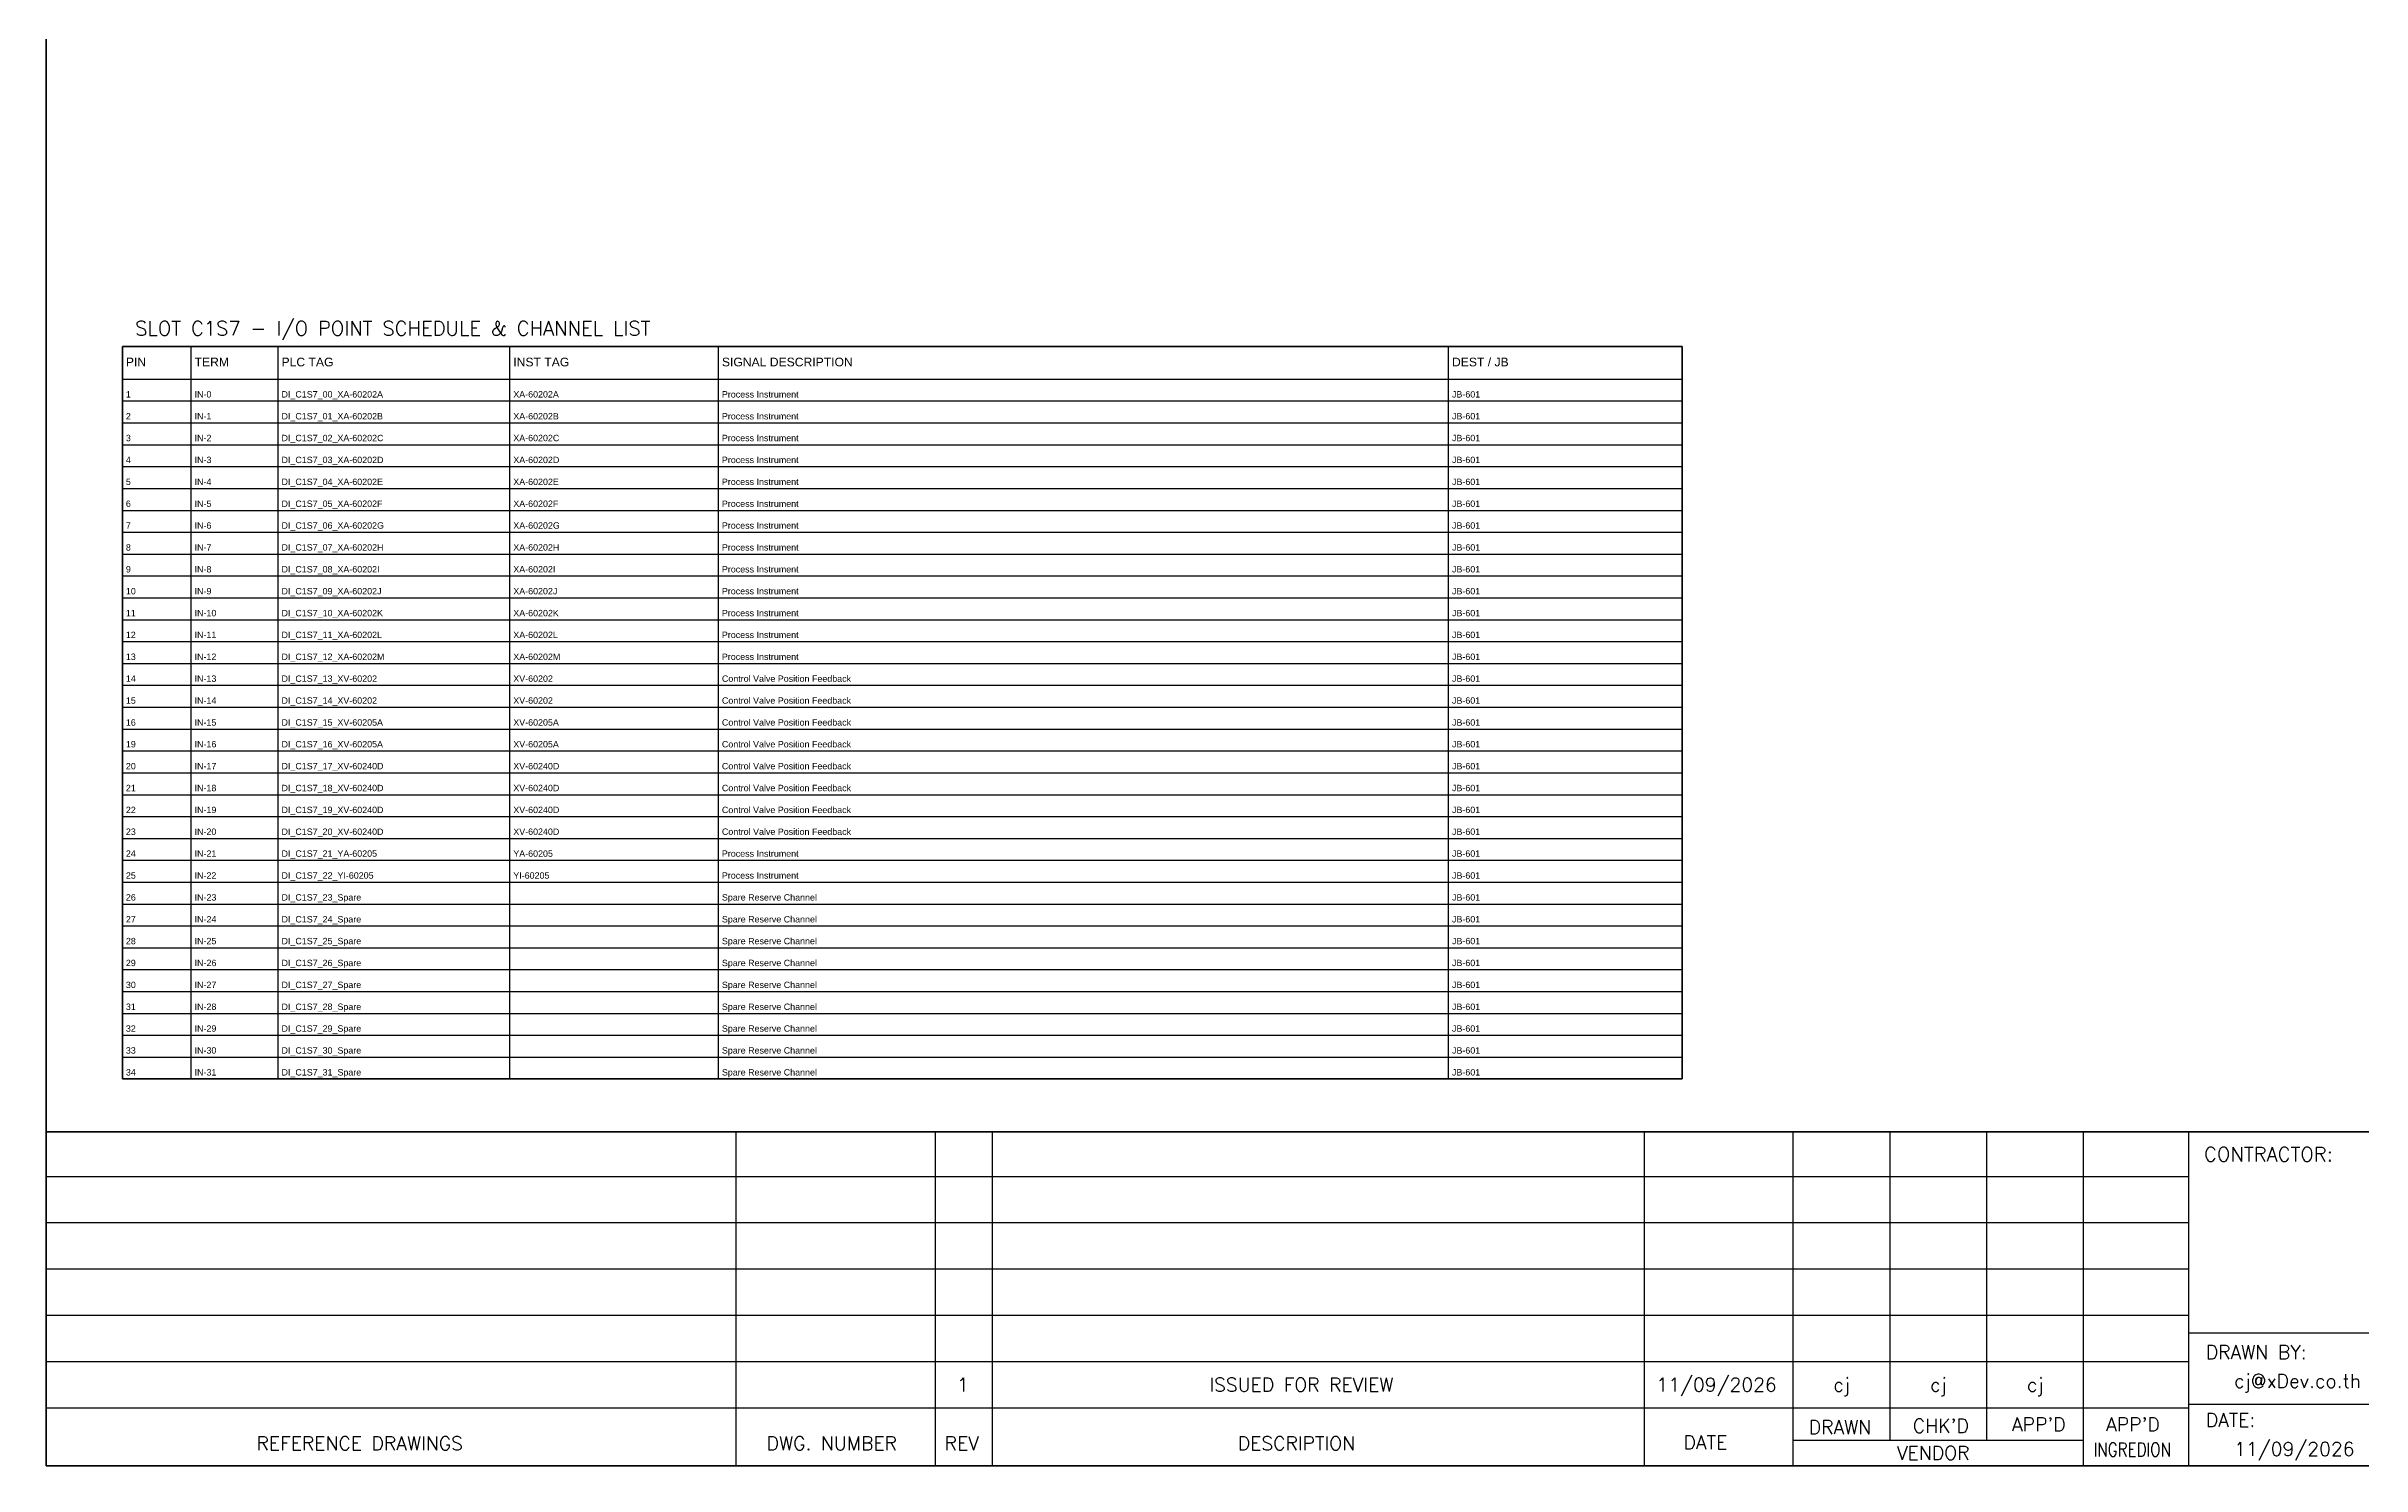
# Model space of a CAD drawing. Header units: millimetres. Extents: x 0 to 3893, y 0 to 2820.
# Drawn here: x 0 to 1998, y 0 to 1225 of the extents above; entities that cross this region are included whole.
import ezdxf
from ezdxf.enums import TextEntityAlignment as Align

# ---------------------------------------------------------------- set-up
doc = ezdxf.new("R2010")
doc.units = ezdxf.units.MM
for name, color, linetype in [('GT_1', 9, 'Continuous'), ('HELPPOINT', 7, 'Continuous'), ('MEMBER', 7, 'Continuous')]:
    doc.layers.add(name, color=color, linetype=linetype)
doc.styles.add('ROMANS', font='romans.shx', dxfattribs={"width": 0.85, "height": 25})
doc.styles.get("Standard").update_dxf_attribs({"font": 'arial.ttf'})

msp = doc.modelspace()

# ---------------------------------------------------------------- linework, layer by layer
at = {"color": 7}
for p, q in [((124.9, 333.8), (124.9, 965.9)), ((199.9, 333.8), (199.9, 965.9)), ((399.9, 333.8), (399.9, 965.9)), ((579.9, 333.8), (579.9, 965.9)), ((1209.9, 333.8), (1209.9, 965.9)), ((65.6, 937.9), (1411.4, 937.9))]:
    msp.add_line(p, q, dxfattribs=at)
at = {"color": 8}
for p, q in [((65.6, 919), (1411.4, 919)), ((65.6, 900.1), (1411.4, 900.1)), ((65.6, 881.3), (1411.4, 881.3)), ((65.6, 862.4), (1411.4, 862.4)), ((65.6, 843.5), (1411.4, 843.5)), ((65.6, 824.6), (1411.4, 824.6)), ((65.6, 805.8), (1411.4, 805.8)), ((65.6, 786.9), (1411.4, 786.9)), ((65.6, 768), (1411.4, 768)), ((65.6, 749.1), (1411.4, 749.1)), ((65.6, 730.2), (1411.4, 730.2)), ((65.6, 711.4), (1411.4, 711.4)), ((65.6, 692.5), (1411.4, 692.5)), ((65.6, 673.6), (1411.4, 673.6)), ((65.6, 654.7), (1411.4, 654.7)), ((65.6, 635.8), (1411.4, 635.8)), ((65.6, 617), (1411.4, 617)), ((65.6, 598.1), (1411.4, 598.1)), ((65.6, 579.2), (1411.4, 579.2)), ((65.6, 560.3), (1411.4, 560.3)), ((65.6, 541.5), (1411.4, 541.5)), ((65.6, 522.6), (1411.4, 522.6)), ((65.6, 503.7), (1411.4, 503.7)), ((65.6, 484.8), (1411.4, 484.8)), ((65.6, 465.9), (1411.4, 465.9)), ((65.6, 447.1), (1411.4, 447.1)), ((65.6, 428.2), (1411.4, 428.2)), ((65.6, 409.3), (1411.4, 409.3)), ((65.6, 390.4), (1411.4, 390.4)), ((65.6, 371.6), (1411.4, 371.6)), ((65.6, 352.7), (1411.4, 352.7))]:
    msp.add_line(p, q, dxfattribs=at)
msp.add_lwpolyline([(65.6, 965.9), (1411.4, 965.9), (1411.4, 333.8), (65.6, 333.8)], close=True)
at = {"color": 7}
msp.add_lwpolyline([(65.6, 333.8), (1411.4, 333.8), (1411.4, 965.9), (65.6, 965.9), (65.6, 333.8)], dxfattribs=at)
at = {"layer": 'GT_1', "color": 4}
for p, q in [((595.3, 0), (595.3, 288.2)), ((767.2, 0), (767.2, 288.2)), ((816.4, 0), (816.4, 288.2)), ((1379.1, 0), (1379.1, 288.2)), ((1507.4, 0), (1507.4, 288.2)), ((1590.9, 21.8), (1590.9, 288.2)), ((1674.4, 21.8), (1674.4, 288.2)), ((1757.8, 0), (1757.8, 288.2)), ((1848.7, 0), (1848.7, 288.2)), ((1848.7, 249.3), (-0.1, 249.3)), ((1848.7, 209.5), (-0.1, 209.5)), ((1848.7, 169.6), (-0.1, 169.6)), ((1848.7, 129.7), (-0.1, 129.7)), ((2635.8, 114.3), (1848.7, 114.3)), ((1848.7, 89.7), (-0.1, 89.7)), ((1848.7, 49.8), (-0.1, 49.8)), ((2635.8, 52.9), (1848.7, 52.9)), ((1757.8, 21.8), (1507.4, 21.8))]:
    msp.add_line(p, q, dxfattribs=at)
at = {"layer": 'HELPPOINT', "color": 4, "lineweight": 35}
for p, q in [((-0.1, 0), (-0.1, 2704.2)), ((-0.1, 0), (-0.1, 2704.2)), ((3893.2, 0), (-0.1, 0)), ((3893.2, 0), (-0.1, 0))]:
    msp.add_line(p, q, dxfattribs=at)
at = {"layer": 'MEMBER', "color": 4, "lineweight": 35}
msp.add_line((-0.1, 288.2), (3893.2, 288.2), dxfattribs=at)
msp.add_line((-0.1, 288.2), (3893.2, 288.2), dxfattribs=at)

# ---------------------------------------------------------------- texts
at = {"color": 3}
for s, p in [('PIN', (68.6, 948.9)), ('TERM', (127.9, 948.9)), ('PLC TAG', (202.9, 948.9)), ('INST TAG', (402.9, 948.9)), ('SIGNAL DESCRIPTION', (582.9, 948.9)), ('DEST / JB', (1212.9, 948.9))]:
    msp.add_text(s, height=7.5, dxfattribs=at).set_placement(p)
at = {"color": 7}
for s, p in [('1', (68.6, 922)), ('IN-0', (127.9, 922)), ('DI_C1S7_00_XA-60202A', (202.9, 922)), ('XA-60202A', (402.9, 922)), ('Process Instrument', (582.9, 922)), ('JB-601', (1212.9, 922)), ('2', (68.6, 903.1)), ('IN-1', (127.9, 903.1)), ('DI_C1S7_01_XA-60202B', (202.9, 903.1)), ('XA-60202B', (402.9, 903.1)), ('Process Instrument', (582.9, 903.1)), ('JB-601', (1212.9, 903.1)), ('3', (68.6, 884.3)), ('IN-2', (127.9, 884.3)), ('DI_C1S7_02_XA-60202C', (202.9, 884.3)), ('XA-60202C', (402.9, 884.3)), ('Process Instrument', (582.9, 884.3)), ('JB-601', (1212.9, 884.3)), ('4', (68.6, 865.4)), ('IN-3', (127.9, 865.4)), ('DI_C1S7_03_XA-60202D', (202.9, 865.4)), ('XA-60202D', (402.9, 865.4)), ('Process Instrument', (582.9, 865.4)), ('JB-601', (1212.9, 865.4)), ('5', (68.6, 846.5)), ('IN-4', (127.9, 846.5)), ('DI_C1S7_04_XA-60202E', (202.9, 846.5)), ('XA-60202E', (402.9, 846.5)), ('Process Instrument', (582.9, 846.5)), ('JB-601', (1212.9, 846.5)), ('6', (68.6, 827.6)), ('IN-5', (127.9, 827.6)), ('DI_C1S7_05_XA-60202F', (202.9, 827.6)), ('XA-60202F', (402.9, 827.6)), ('Process Instrument', (582.9, 827.6)), ('JB-601', (1212.9, 827.6)), ('7', (68.6, 808.8)), ('IN-6', (127.9, 808.8)), ('DI_C1S7_06_XA-60202G', (202.9, 808.8)), ('XA-60202G', (402.9, 808.8)), ('Process Instrument', (582.9, 808.8)), ('JB-601', (1212.9, 808.8)), ('8', (68.6, 789.9)), ('IN-7', (127.9, 789.9)), ('DI_C1S7_07_XA-60202H', (202.9, 789.9)), ('XA-60202H', (402.9, 789.9)), ('Process Instrument', (582.9, 789.9)), ('JB-601', (1212.9, 789.9)), ('9', (68.6, 771)), ('IN-8', (127.9, 771)), ('DI_C1S7_08_XA-60202I', (202.9, 771)), ('XA-60202I', (402.9, 771)), ('Process Instrument', (582.9, 771)), ('JB-601', (1212.9, 771)), ('10', (68.6, 752.1)), ('IN-9', (127.9, 752.1)), ('DI_C1S7_09_XA-60202J', (202.9, 752.1)), ('XA-60202J', (402.9, 752.1)), ('Process Instrument', (582.9, 752.1)), ('JB-601', (1212.9, 752.1)), ('11', (68.6, 733.2)), ('12', (68.6, 714.4)), ('IN-10', (127.9, 733.2)), ('IN-11', (127.9, 714.4)), ('DI_C1S7_10_XA-60202K', (202.9, 733.2)), ('DI_C1S7_11_XA-60202L', (202.9, 714.4)), ('XA-60202K', (402.9, 733.2)), ('XA-60202L', (402.9, 714.4)), ('Process Instrument', (582.9, 733.2)), ('Process Instrument', (582.9, 714.4)), ('JB-601', (1212.9, 733.2)), ('JB-601', (1212.9, 714.4)), ('13', (68.6, 695.5)), ('IN-12', (127.9, 695.5)), ('DI_C1S7_12_XA-60202M', (202.9, 695.5)), ('XA-60202M', (402.9, 695.5)), ('Process Instrument', (582.9, 695.5)), ('JB-601', (1212.9, 695.5)), ('14', (68.6, 676.6)), ('IN-13', (127.9, 676.6)), ('DI_C1S7_13_XV-60202', (202.9, 676.6)), ('XV-60202', (402.9, 676.6)), ('Control Valve Position Feedback', (582.9, 676.6)), ('JB-601', (1212.9, 676.6)), ('15', (68.6, 657.7)), ('IN-14', (127.9, 657.7)), ('DI_C1S7_14_XV-60202', (202.9, 657.7)), ('XV-60202', (402.9, 657.7)), ('Control Valve Position Feedback', (582.9, 657.7)), ('JB-601', (1212.9, 657.7)), ('16', (68.6, 638.8)), ('IN-15', (127.9, 638.8)), ('DI_C1S7_15_XV-60205A', (202.9, 638.8)), ('XV-60205A', (402.9, 638.8)), ('Control Valve Position Feedback', (582.9, 638.8)), ('JB-601', (1212.9, 638.8)), ('19', (68.6, 620)), ('IN-16', (127.9, 620)), ('DI_C1S7_16_XV-60205A', (202.9, 620)), ('XV-60205A', (402.9, 620)), ('Control Valve Position Feedback', (582.9, 620)), ('JB-601', (1212.9, 620)), ('20', (68.6, 601.1)), ('IN-17', (127.9, 601.1)), ('DI_C1S7_17_XV-60240D', (202.9, 601.1)), ('XV-60240D', (402.9, 601.1)), ('Control Valve Position Feedback', (582.9, 601.1)), ('JB-601', (1212.9, 601.1)), ('21', (68.6, 582.2)), ('IN-18', (127.9, 582.2)), ('DI_C1S7_18_XV-60240D', (202.9, 582.2)), ('XV-60240D', (402.9, 582.2)), ('Control Valve Position Feedback', (582.9, 582.2)), ('JB-601', (1212.9, 582.2)), ('22', (68.6, 563.3)), ('IN-19', (127.9, 563.3)), ('DI_C1S7_19_XV-60240D', (202.9, 563.3)), ('XV-60240D', (402.9, 563.3)), ('Control Valve Position Feedback', (582.9, 563.3)), ('JB-601', (1212.9, 563.3)), ('23', (68.6, 544.5)), ('IN-20', (127.9, 544.5)), ('DI_C1S7_20_XV-60240D', (202.9, 544.5)), ('XV-60240D', (402.9, 544.5)), ('Control Valve Position Feedback', (582.9, 544.5)), ('JB-601', (1212.9, 544.5)), ('24', (68.6, 525.6)), ('IN-21', (127.9, 525.6)), ('DI_C1S7_21_YA-60205', (202.9, 525.6)), ('YA-60205', (402.9, 525.6)), ('Process Instrument', (582.9, 525.6)), ('JB-601', (1212.9, 525.6)), ('25', (68.6, 506.7)), ('IN-22', (127.9, 506.7)), ('DI_C1S7_22_YI-60205', (202.9, 506.7)), ('YI-60205', (402.9, 506.7)), ('Process Instrument', (582.9, 506.7)), ('JB-601', (1212.9, 506.7)), ('26', (68.6, 487.8)), ('IN-23', (127.9, 487.8)), ('DI_C1S7_23_Spare', (202.9, 487.8)), ('Spare Reserve Channel', (582.9, 487.8)), ('JB-601', (1212.9, 487.8)), ('27', (68.6, 468.9)), ('IN-24', (127.9, 468.9)), ('DI_C1S7_24_Spare', (202.9, 468.9)), ('Spare Reserve Channel', (582.9, 468.9)), ('JB-601', (1212.9, 468.9)), ('28', (68.6, 450.1)), ('IN-25', (127.9, 450.1)), ('DI_C1S7_25_Spare', (202.9, 450.1)), ('Spare Reserve Channel', (582.9, 450.1)), ('JB-601', (1212.9, 450.1)), ('29', (68.6, 431.2)), ('IN-26', (127.9, 431.2)), ('DI_C1S7_26_Spare', (202.9, 431.2)), ('Spare Reserve Channel', (582.9, 431.2)), ('JB-601', (1212.9, 431.2)), ('30', (68.6, 412.3)), ('IN-27', (127.9, 412.3)), ('DI_C1S7_27_Spare', (202.9, 412.3)), ('Spare Reserve Channel', (582.9, 412.3)), ('JB-601', (1212.9, 412.3)), ('31', (68.6, 393.4)), ('32', (68.6, 374.6)), ('IN-28', (127.9, 393.4)), ('IN-29', (127.9, 374.6)), ('DI_C1S7_28_Spare', (202.9, 393.4)), ('DI_C1S7_29_Spare', (202.9, 374.6)), ('Spare Reserve Channel', (582.9, 393.4)), ('Spare Reserve Channel', (582.9, 374.6)), ('JB-601', (1212.9, 393.4)), ('JB-601', (1212.9, 374.6)), ('33', (68.6, 355.7)), ('IN-30', (127.9, 355.7)), ('DI_C1S7_30_Spare', (202.9, 355.7)), ('Spare Reserve Channel', (582.9, 355.7)), ('JB-601', (1212.9, 355.7)), ('34', (68.6, 336.8)), ('IN-31', (127.9, 336.8)), ('DI_C1S7_31_Spare', (202.9, 336.8)), ('Spare Reserve Channel', (582.9, 336.8)), ('JB-601', (1212.9, 336.8))]:
    msp.add_text(s, height=5.5, dxfattribs=at).set_placement(p)
at = {"layer": 'MEMBER', "color": 4, "ltscale": 0.8, "style": 'ROMANS'}
for s, height, p in [('SLOT C1S7 - I/O POINT SCHEDULE & CHANNEL LIST', 12.35, (76.6, 975.6)), ('CONTRACTOR:', 12.35, (1861.8, 262.7)), ('DRAWN BY:', 11.88, (1863.3, 92.1)), ('cj@xDev.co.th', 11.875, (1887.8, 67.2)), ("CHK'D", 11.88, (1610.5, 28.5)), ("APP'D", 11.88, (1696.1, 29.7)), ("APP'D", 11.88, (1777.3, 29.7)), ('DATE:', 11.88, (1863.3, 33.6)), ('REFERENCE DRAWINGS', 11.875, (181.3, 13.4)), ('DWG. NUMBER', 11.875, (621.5, 13.4)), ('REV', 11.88, (775.1, 13.4)), ('DESCRIPTION', 11.875, (1028, 13.4)), ('DATE', 11.88, (1412.7, 14.2)), ('DRAWN', 11.88, (1520.7, 27.3)), ('11/09/2026', 11.88, (1887.8, 8.5)), ('VENDOR', 11.88, (1596.9, 5.1))]:
    msp.add_text(s, height=height, dxfattribs=at).set_placement(p)
for s, height, p in [('1', 11.9, (790.9, 69.9)), ('ISSUED FOR REVIEW', 11.875, (1082.9, 69.9)), ('11/09/2026', 11.88, (1441.2, 69.9)), ('cj', 11.88, (1549, 69.9)), ('cj', 11.88, (1632.6, 69.9)), ('cj', 11.88, (1716.1, 69.9))]:
    msp.add_text(s, height=height, dxfattribs=at).set_placement(p, align=Align.MIDDLE_CENTER)
at = {"layer": 'MEMBER', "color": 4, "ltscale": 0.8, "style": 'ROMANS', "width": 0.8}
msp.add_text('INGREDION', height=11.88, dxfattribs=at).set_placement((1766.5, 8))

doc.saveas('drawing.dxf')
